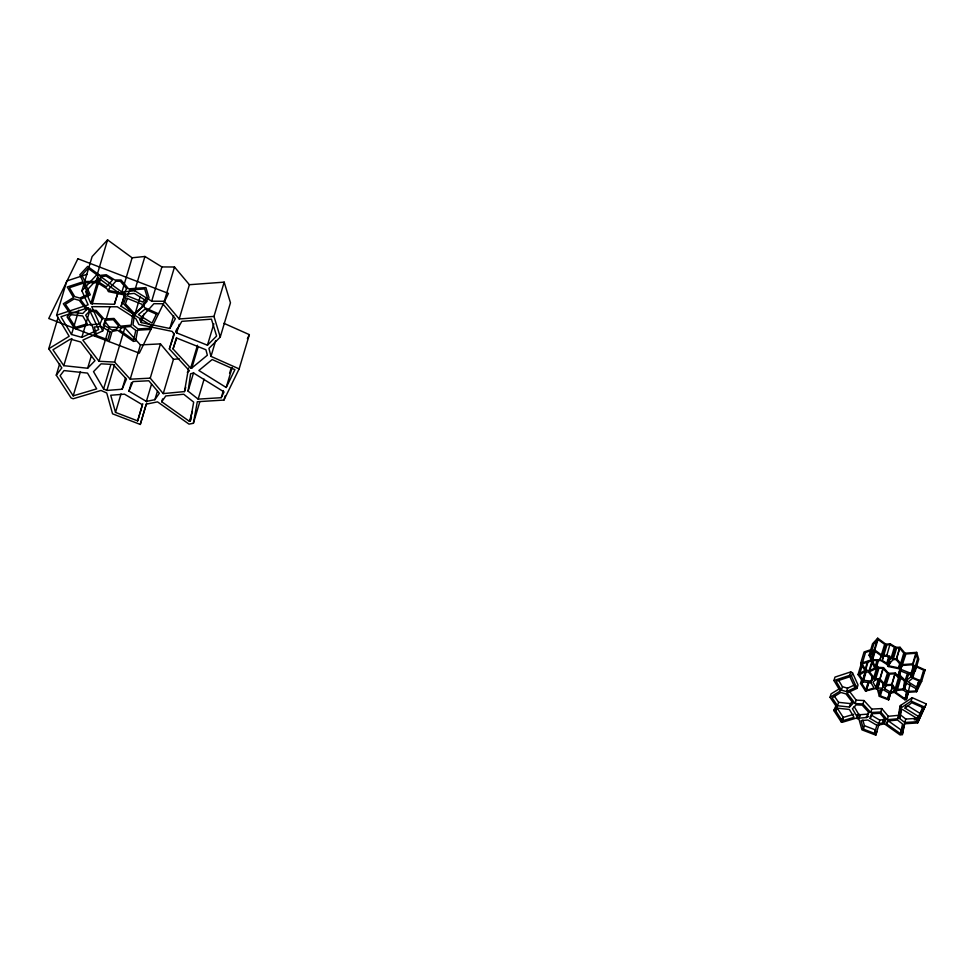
<?xml version="1.0" encoding="UTF-8"?>
<svg xmlns="http://www.w3.org/2000/svg" width="975" height="975" viewBox="0 0 975 975"><rect width="100%" height="100%" fill="white"/><g stroke="black" fill="none" stroke-linecap="round" stroke-linejoin="round"><path stroke-width="1.46" d="M109.919 306.674L102.692 330.952L82.838 340.117L98.987 361.274L114.623 362.091L130.199 379.19L150.235 378.154L163.239 393.607L184.482 391.584L188.577 368.014M188.077 391.158L190.6 373.791L193.513 372.998L224.043 391.95L221.24 397.69L198.144 399.128L188.077 391.158L193.611 372.596M876.818 731.713L875.806 735.138L861.937 729.836L859.036 719.428L856.172 718.148L842.242 722.292L841.206 721.902L833.796 710.507L836.574 706.863L830.042 697.308L840.243 691.068L833.954 680.538L834.978 677.101L850.748 671.909L852.528 672.823L858.024 684.962L857.001 688.399L847.08 692.981L855.148 703.56L862.973 703.962L870.76 712.518L880.778 711.994L887.274 719.721L897.902 718.709L900.327 705.644L912.173 697.673L926.25 703.95L917.633 722.95L904.312 723.779L902.35 734.577L900.157 734.979L884.422 723.852L878.767 725.01M900.327 705.644L898.926 715.284L888.298 716.296L881.79 708.569L871.784 709.081L863.996 700.537L856.172 700.123L848.993 690.727M899.693 718.502L900.961 709.812L902.411 709.422L917.682 718.892L916.281 721.768L904.727 722.487L899.693 718.502L901.558 709.288M919.181 680.453L915.683 690.97L907.969 691.446L904.593 688.777L908.432 672.957M190.235 421.2L193.684 402.127L183.714 394.241L165.774 395.947L161.74 401.773L189.43 421.346L190.235 421.2L191.502 416.91M59.682 363.736L56.27 375.168L71.102 397.958L73.174 398.751L101.022 390.451L106.75 393.01L112.564 413.827L140.29 424.442L146.213 404.174L157.523 401.871L189.004 424.113L193.391 423.308L197.303 401.724L223.945 400.067L239.143 368.916L249.356 334.644L223.884 323.298M905.324 698.819L906.47 692.445L903.142 689.812L897.146 690.373L895.793 692.323L905.056 698.868L907.457 691.665M880.413 679.38L877.415 689.398L879.365 696.357L888.627 699.904L890.614 693.128L894.392 692.36L904.91 699.794L906.372 699.526L910.248 683.719M900.766 733.517L902.497 723.986L897.512 720.037L888.542 720.891L886.531 723.803L900.376 733.59L902.289 727.362M904.837 723.048L902.35 734.577M109.09 341.591L112.052 331.451L117.707 330.306L133.441 341.421L135.635 341.018L137.597 330.232L150.918 329.404M137.67 420.895L142.387 404.759L124.483 394.156L110.723 395.253L115.513 412.401L137.67 420.895L142.777 403.76M876.854 725.303L867.896 720.001L861.047 720.635L863.411 729.117L874.49 733.371L877.086 724.559M875.806 735.138L878.938 724.474M887.75 698.722L889.334 693.322L883.35 689.788L878.743 690.154L880.352 695.882L887.75 698.722L889.468 692.993M56.27 375.168L61.827 367.892L48.762 348.77L69.164 336.29L56.611 315.23L66.824 280.958L86.885 274.341M48.762 348.77L58.122 317.362M56.611 315.23L88.128 304.834L81.9 290.818L92.125 256.547L107.579 239.862L132.113 257.79L144.922 256.474L161.899 266.931L174.501 267.004L189.406 284.712L224.177 282.141L230.466 302.786L220.252 337.058L208.93 348.38L210.99 356.375L239.143 368.916M71.516 334.486L60.938 316.741L88.396 307.686L98.694 329.574L81.827 337.362L71.516 334.486L78.756 310.208M63.789 365.674L52.942 349.793L70.407 339.105L80.73 341.993L94.989 360.665L87.64 368.245L63.789 365.674L71.882 338.544M81.9 290.818L97.354 274.133L107.579 239.862M90.919 303.542L85.642 291.659L98.329 277.96L118.121 292.427L114.404 304.298L90.919 303.542L98.585 277.838M81.827 337.362L90.334 308.807M92.162 304.176L99.828 278.472M73.198 395.862L60.097 375.728L64.033 370.573L87.518 373.096L96.683 388.867L73.198 395.862L80.438 371.585M87.64 368.245L91.479 355.388M114.404 304.298L118.231 291.44M98.987 361.274L109.212 327.003L104.727 321.128M97.354 274.133L121.899 292.061L132.113 257.79M121.119 306.296L124.861 294.34L134.27 293.377L147.115 301.287L134.721 315.01L121.119 306.296L124.946 293.451M103.582 388.964L93.515 371.646L101.095 363.833L113.112 364.467L126.445 379.104L122.131 389.232L106.884 390.439L103.582 388.964L110.821 364.699M121.899 292.061L134.708 290.745L144.922 256.474M114.623 362.091L124.837 327.819L109.212 327.003M106.884 390.439L114.538 364.735M134.721 315.01L140.254 296.449M141.29 322.579L139.669 319.447L153.904 303.688L162.752 303.749L175.366 318.727L169.833 328.477L141.29 322.579L143.849 314.011M122.131 389.232L125.531 377.8M115.513 412.401L121.046 393.839M134.708 290.745L151.686 301.19L161.899 266.931M130.199 379.19L140.424 344.918L124.837 327.819M128.932 391.085L132.978 381.578L148.809 380.762L159.339 393.266L154.891 399.689L146.372 401.42L128.932 391.085L131.491 382.517M224.177 282.141L213.964 316.412L179.193 318.983L164.288 301.275L174.501 267.004M150.235 378.154L160.448 343.883L140.424 344.918M146.372 401.42L151.491 384.284M140.29 424.442L146.677 403.028M169.833 328.477L173.66 315.62M187.298 372.304L189.442 370.805L169.358 348.952L174.038 333.243M154.891 399.689L157.45 391.121M179.193 318.983L189.406 284.712M175.902 331.793L181.825 321.348L211.453 319.154L216.608 336.058L207.456 345.211L176.633 332.889L175.902 331.793L176.743 328.928M176.633 332.889L179.193 324.322M173.05 348.952L176.743 338.069L205.932 349.757L207.346 355.229L191.831 368.002L190.661 368.111L173.05 348.952L176.451 337.533M163.239 393.607L173.452 359.336L160.448 343.883M161.74 401.773L162.593 398.909M190.661 368.111L197.474 345.272M184.482 391.584L185.762 387.307M191.831 368.002L198.217 346.588M207.456 345.211L213.842 323.798M189.43 421.346L192.416 411.34M198.144 399.128L204.104 379.141M210.99 356.375L215.67 340.665M193.391 423.308L199.777 401.895M221.24 397.69L223.373 390.561M229.576 373.388L230.856 369.098M226.212 387.489L234.914 369.647L212.184 359.531L198.863 370.5L226.212 387.489L232.172 367.502M223.945 400.067L225.225 395.789M830.042 697.308L831.066 693.883L838.707 689.203M833.796 710.507L836.209 705.254M855.684 685.425L855.002 687.704L846.568 691.604L841.413 690.166L842.437 686.729L838.658 680.392M835.709 710.787L836.733 707.35L843.277 717.417L842.254 720.854L854.003 717.356L849.42 709.471L837.671 708.203L835.709 710.787L842.254 720.854M837.549 705.754L832.126 697.82L840.864 692.469L846.02 693.92L853.149 703.255L849.481 707.046L837.549 705.754L838.573 702.329L833.93 695.528M833.954 680.538L849.725 675.334L850.748 671.909M846.568 691.604L847.592 688.179L854.819 684.84M857.001 688.399L851.504 676.248L852.528 672.823M841.206 721.902L842.229 718.477L843.265 718.868M842.242 722.292L842.924 720.013M877.415 689.398L875.513 688.545L865.507 691.056L860.547 683.438L862.412 681.001L858.037 674.615L864.862 670.447L860.657 663.402L864.082 651.946L870.663 649.777M858.037 674.615L861.461 663.158M876.866 661.038L874.733 668.192L869.091 670.8L865.642 669.837L862.107 663.914L865.52 652.458L870.773 650.727M849.481 707.046L850.505 703.609L852.333 701.72M876.903 667.132L873.49 678.588L871.041 681.123L863.058 680.257L859.438 674.956L862.424 664.938M860.547 683.438L861.827 679.136M860.657 663.402L871.199 659.929L869.115 655.249L872.527 643.793L877.695 638.211L885.897 644.207L890.175 643.768L895.854 647.266L900.059 647.29L905.044 653.201L916.671 652.348L918.767 659.246L915.354 670.703L911.564 674.481L912.259 677.15L921.668 681.342L916.585 691.763L907.676 692.311M864.862 670.447L867.421 661.854M855.148 703.56L856.172 700.123M862.412 681.001L868.213 661.245M872.698 677.016L870.992 682.744L874.051 688.009L866.214 690.349L861.827 683.621L862.68 680.757M863.058 680.257L865.629 671.678M870.37 655.529L873.783 644.073L878.024 639.503L884.63 644.329L879.974 659.746L872.552 659.709L870.37 655.529L874.599 650.947L881.217 655.785L879.974 659.746M861.827 683.621L863.143 681.903L866.129 671.872M871.199 659.929L873.758 651.337M869.115 655.249L874.283 649.667L877.695 638.211M874.733 668.192L871.467 660.977L878.024 639.503M872.125 659.502L874.697 650.91M869.091 670.8L872.077 660.782M907.615 673.384L904.337 682.476L903.398 688.923L896.305 689.593L891.954 684.438L885.263 684.779L880.047 679.063L874.831 678.795L869.432 671.726L876.062 668.655L872.393 660.538L875.379 650.52M869.432 671.726L872.418 661.696M857.452 717.405L852.418 708.74L856.208 704.84L862.205 705.157L868.883 712.469L866.726 717.539L859.097 718.136L857.452 717.405L858.475 713.98L854.161 706.558M865.507 691.056L868.067 682.463M866.214 690.349L868.774 681.757M866.202 691.312L868.762 682.732M862.973 703.962L863.996 700.537M859.097 718.136L860.121 714.712L867.738 714.102L868.822 711.579M871.041 681.123L872.32 676.821M876.062 668.655L878.621 660.063M874.831 678.795L878.243 667.339L876.44 664.987M874.283 649.667L882.485 655.663L885.897 644.207M875.526 679.648L878.95 668.192L882.96 668.411L887.421 673.298L882.558 688.131L876.367 688.045L873.003 682.256L875.526 679.648L879.547 679.855L883.996 684.755M882.217 660.416L886.884 644.975L890.029 644.646L894.331 647.29L890.906 658.747L886.763 663.329L882.217 660.416L883.472 656.419L886.616 656.102L890.906 658.747M863.411 729.117L864.435 725.693L862.851 720.037M866.726 717.539L867.738 714.102M875.513 688.545L878.499 678.527M876.367 688.045L878.926 679.453M879.547 679.855L882.96 668.411M886.616 656.102L890.175 643.768M880.047 679.063L883.472 667.607L878.243 667.339M877.463 688.545L880.023 679.953M870.76 712.518L871.784 709.081M870.127 718.465L872.15 713.712L880.059 713.298L885.324 719.55L883.106 722.767L878.841 723.621L870.127 718.465L872.162 712.652M886.763 663.329L888.908 656.175M905.056 681.976L898.341 674.676L899.986 669.849L899.279 668.801L888.164 666.51L887.152 664.56L889.712 655.968M888.42 664.816L893.185 659.551L896.598 648.095L899.547 648.107L903.764 653.116L900.352 664.572L898.499 667.826L888.968 665.864L888.42 664.816L889.273 661.952M888.164 666.51L889.444 662.208M879.365 696.357L881.497 689.203M888.968 665.864L890.248 661.562M882.558 688.131L883.838 683.841M880.352 695.882L882.058 690.154M882.485 655.663L886.763 655.224L892.442 658.71L895.854 647.266M885.263 684.779L888.676 673.323L883.472 667.607M884.837 688.752L889.602 674.127L894.892 673.847L898.414 678.027L894.989 689.483L893.514 691.628L890.662 692.201L884.837 688.752L886.117 684.462M900.352 664.572L896.135 659.563L899.547 648.107M880.778 711.994L881.79 708.569M916.671 652.348L913.246 663.804L901.631 664.658L896.647 658.734L900.059 647.29M874.49 733.371L875.513 729.934L864.435 725.693M878.841 723.621L879.864 720.196L884.13 719.331L883.106 722.767M894.989 689.483L891.479 685.303L894.892 673.847M891.954 684.438L895.367 672.982L888.676 673.323M890.662 692.201L892.795 685.047M888.627 699.904L892.747 685.973M898.499 667.826L899.779 663.536M899.279 668.801L900.559 664.511M898.341 674.676L900.047 668.947M893.514 691.628L894.368 688.764M899.986 669.849L900.839 666.985M901.631 664.658L905.044 653.201M884.422 723.852L885.446 720.428L882.619 721M900.778 669.301L905.921 653.993L915.83 653.262L917.548 658.917L914.136 670.361L911.077 673.42L900.778 669.301L902.058 665.011M894.392 692.36L895.245 689.496M911.893 673.908L911.04 676.772L905.458 681.074L899.584 674.676L900.863 670.386M887.274 719.721L888.298 716.296M896.305 689.593L899.718 678.149L895.367 672.982M886.531 723.803L887.213 721.524M897.146 690.373L900.559 678.929L903.557 678.637M903.142 689.812L905.531 681.769M905.86 681.037L907.993 673.883M905.446 682.975L908.724 672.75M904.593 688.777L907.274 679.843M914.136 670.361L912.417 664.718L915.83 653.262M899.303 709.069L900.376 708.325L901.4 704.888M911.04 676.772L910.565 674.944L913.209 666.266M897.902 718.709L898.584 716.43M911.564 674.481L914.123 665.888M905.056 698.868L907.189 691.714M904.91 699.794L907.469 691.202M912.259 677.15L914.392 669.996M916.073 666.754L923.666 670.142L920.254 681.586L917.341 687.558L908.2 681.878L912.661 678.21L915.647 668.192M906.372 699.526L908.517 692.372M905.092 708.167L911.747 702.682L923.118 707.74L918.767 716.662L905.092 708.167L905.763 705.888M900.376 733.59L901.79 730.092M904.727 722.487L905.751 719.062L900.717 715.077M900.376 708.325L911.15 701.11L912.173 697.673M915.683 690.97L918.243 682.378M917.341 687.558L919.474 680.392M916.585 691.763L919.571 681.732M921.668 681.342L925.08 669.886L915.671 665.706M916.281 721.768L917.292 718.343L905.751 719.062M917.682 718.892L918.694 715.467L917.767 717.381M918.767 716.662L922.886 706.863M917.633 722.95L926.25 703.95M169.358 348.952L174.257 334.498L172.148 331.39L138.913 324.517L135.878 318.691L117.292 306.796L91.711 306.65L102.692 330.952M899.584 674.676L900.815 671.032L910.565 674.944M247.382 338.703L249.356 334.644M922.545 675.102L925.08 669.886M859.438 674.956L865.276 671.385L868.725 672.348L873.49 678.588M862.107 663.914L871.467 660.977M75.526 328.746L89.456 324.59L92.32 325.882L95.221 336.29M843.277 717.417L853.71 714.309M173.452 359.336L179.12 358.8M899.718 678.149L902.557 677.881M905.738 682.768L916.622 689.045M866.178 716.82L868.92 716.576M902.509 665.45L912.417 664.718M914.209 719.806L918.657 719.526M886.19 685.571L891.479 685.303M872.393 660.538L880.937 660.587L887.152 664.56M151.686 301.19L164.288 301.275M892.442 658.71L896.647 658.734M893.185 659.551L896.135 659.563M863.143 681.903L870.992 682.744M838.573 702.329L850.505 703.609M842.437 686.729L847.592 688.179M882.777 684.901L885.422 685.912M158.511 313.828L144.434 307.552L143.41 303.554L149.065 297.899L145.921 287.576L128.542 288.868L121.083 280.008L114.782 279.971L106.299 274.743L99.889 275.401L87.616 266.431L79.889 274.779L83.009 281.787L67.238 286.979L73.527 297.509L63.326 303.761L69.859 313.316L67.08 316.948L74.49 328.343M912.661 678.21L920.254 681.586M911.15 701.11L925.226 707.375M858.475 713.98L860.121 714.712M857.196 714.724L860.047 716.003M849.725 675.334L851.504 676.248M871.15 715.028L879.864 720.196M907.347 705.51L919.791 713.237M887.555 720.379L901.4 730.165M841.413 690.166L836.123 681.293L849.859 676.76L855.002 687.704M913.246 663.804L915.354 670.703M213.964 316.412L220.252 337.058M132.588 315.522L131.186 325.163L120.559 326.174L114.063 318.447L104.045 318.959L96.257 310.416L88.433 310.001L80.364 299.423L90.285 294.84L84.788 282.701L97.585 282.762L106.872 288.71L108.396 291.623L125.019 295.059L126.067 296.619L123.618 303.847L133.66 314.767L132.588 315.522M134.245 316.266L132.978 324.943L138.011 328.941L149.565 328.222L150.967 325.345L135.696 315.863L134.245 316.266M135.781 330.428L133.66 340.043L119.815 330.257L121.826 327.344L130.796 326.491L135.781 330.428M110.138 331.744L107.774 339.812L96.696 335.571L94.307 327.003L101.181 326.454L110.138 331.744M98 275.584L96.135 281.519L85.02 281.458L81.766 275.194L88.103 268.357L98 275.584M101.376 276.547L99.499 282.518L106.299 286.869L112.503 280.008L106.08 276.059L101.376 276.547M127.311 298.399L125.47 303.847L134.27 313.426L142.618 306.979L141.911 304.249L127.311 298.399M102.168 318.923L100.011 323.98L92.381 324.59L90.736 323.858L85.702 315.193L89.493 311.293L95.489 311.598L102.168 318.923M105.434 320.153L103.411 324.907L112.125 330.074L116.391 329.209L118.609 326.003L113.344 319.751L105.434 320.153M77.878 258.741L48.75 318.496L139.327 353.169L168.468 293.414L77.878 258.741M156.402 314.194L152.051 323.115L138.365 314.62L145.031 309.136L156.402 314.194M126.628 288.734L123.862 293.609L109.59 290.66L108.773 289.1L115.891 281.214L120.315 281.239L126.628 288.734M129.858 290.038L127.262 295.815L142.667 301.982L147.249 297.399L144.666 288.941L129.858 290.038M70.956 314.657L68.993 317.228L75.538 327.295L87.287 323.798L82.704 315.924L70.956 314.657M86.434 309.709L82.765 313.487L70.834 312.207L65.41 304.261L74.149 298.923L79.304 300.361L86.434 309.709M88.286 294.158L79.852 298.058L74.697 296.607L69.408 287.735L83.143 283.213L88.286 294.158"/></g></svg>
